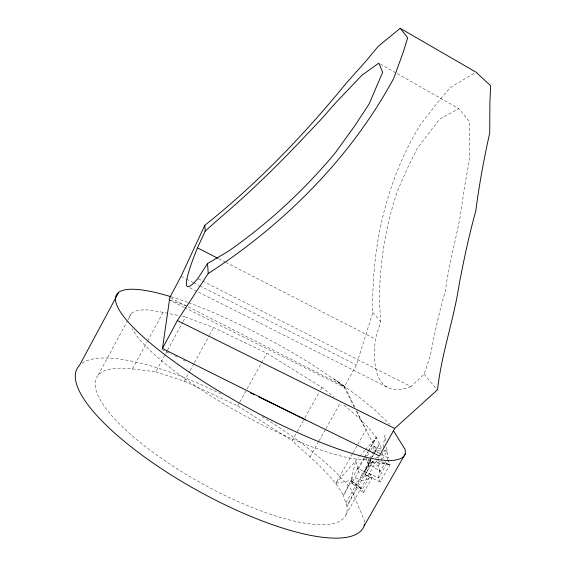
<?xml version="1.0" encoding="UTF-8"?>
<svg xmlns="http://www.w3.org/2000/svg" width="566" height="566" viewBox="0 0 566 566"><rect width="100%" height="100%" fill="white"/><g stroke="black" fill="none" stroke-linecap="round" stroke-linejoin="round"><path stroke-width="0.42" stroke-dasharray="2.83 2.12" d="M368.579 464.467L368.516 466.334L371.558 459.542M364.412 522.333L364.525 520.593L351.019 489.25A163.744 48.195 29.1 0 0 260.855 415.911M379.715 470.084L378.534 477.916L380.154 481.935L390.144 464.629L388.439 460.745L378.534 477.916L364.454 471.478L346.979 506.131A142.363 41.771 29.1 0 1 175.708 467.919A142.363 41.771 29.1 0 1 132.465 368.968L147.181 341.8M381.151 460.526L382.319 452.715M383.104 447.508L384.93 435.367L385.729 441.176M380.154 481.935L365.02 475.023L372.612 461.148L372.138 459.578M365.02 475.023L372.4 462.316L372.612 461.148L390.144 464.629L377.706 460.646M363.471 492.774L362.389 489.321L351.727 483.251L351.026 480.301L355.703 460.844L358.688 471.768L351.727 483.251L363.471 492.774L372.18 477.93L371.034 474.57L357.684 468.464L351.026 480.301L343.413 495.519L346.979 506.131L365.176 474.096L364.454 471.478L371.07 460.208M366.485 468.91L366.924 467.297M410.937 386.592A203.901 59.904 -60.3 0 1 375.364 339.041L380.642 321.736L379.305 299.393C379.949 261.825 385.679 224.405 398.294 188.938L407.746 167.727L417.184 148.511L418.805 146.212L439.612 119.122L458.75 108.622L469.525 121.591L469.363 160.178L464.636 186.179L460.215 216.438C455.418 241.427 448.682 266.14 445.251 291.426C439.124 312.404 434.44 333.77 430.45 355.25L424.146 374.154L410.937 386.592L197.789 278.613M354.196 406.904L344.107 387.3L356.389 364.964L372.853 312.347L372.782 311.187C371.572 246.267 386.288 180.703 420.184 124.902L438.303 101.724L450.189 87.539L474.633 73.049M370.659 460.066L365.268 470.127L366.704 468.103M372.322 456.967L379.376 443.801L373.716 453.762M98.208 375.032L127.513 320.66M127.93 319.882L131.277 313.67M147.599 341.029L163.157 312.312L178.679 315.566M132.465 368.968L155.756 371.834L167.097 350.984M167.522 350.213L182.641 322.415M183.059 321.644L185.577 317.01L213.651 327.558L266.805 353.248L321.962 387.37L333.982 397.021M155.756 371.834L184.325 381.166L189.773 371.211M190.19 370.447L193.961 363.549M194.379 362.785L209.038 335.985M209.462 335.214L213.651 327.558M184.325 381.166L237.706 405.864L239.418 402.766M239.85 401.994L246.698 389.613M247.123 388.842L266.805 353.248M352.597 453.614L335.702 483.463L351.026 480.301L371.034 474.57L362.389 489.321L351.245 481.206L343.413 495.519C331.053 473.296 310.267 457.852 292.127 440.673L296.817 432.297M297.242 431.54L304.487 418.592M304.911 417.828L318.976 392.698M320.681 389.656L321.962 387.37M309.991 456.939L318.63 441.572M319.061 440.801L325.535 429.276M325.974 428.512L340.654 402.384M353.028 452.85L357.358 445.194M357.797 444.43L367.758 426.828L355.681 414.97L342.614 404.025M358.129 469.589L364.617 458.142M365.049 457.378L368.084 452.036M368.516 451.272L376.305 437.539L367.758 426.828M345.861 502.813L370.673 459.132M371.105 458.361L373.284 454.533M345.918 514.791L377.607 459.04M378.046 458.276L378.909 456.748M380.203 471.457L378.265 466.03L365.947 458.241L367.228 462.769L380.203 471.457L388.163 457.908L386.302 445.329M378.265 466.03L381.017 461.389M382.319 459.196L387.109 451.144L383.805 449.998M367.284 455.998L370.412 450.769M370.857 450.027L373.086 446.291L382.984 449.715M367.228 462.769L369.485 458.998M369.938 458.241L372.195 454.47M372.647 453.72L374.451 450.706L373.086 446.291M357.684 468.464L364.044 457.908M364.497 457.151L367.674 451.873M368.133 451.116L376.305 437.539L380.769 446.652A143.163 32.128 29 0 1 381.307 450.465M364.454 471.478L372.612 461.148M335.702 483.463L359.134 456.96M359.707 456.309L364.858 450.486M365.431 449.836L376.305 437.539M351.727 483.251L372.18 477.93L358.688 471.768M380.359 450.911L374.451 450.706L380.543 453.904M383.734 451.024L387.109 451.144M372.4 462.316L390.144 464.629M163.157 312.312L149.014 310.012A143.163 32.128 29 0 0 129.055 319.733M182.132 316.288L185.577 317.01M170.274 300.206L185.641 305.555M161.911 349.54L171.392 354.175M174.554 355.724L178.509 357.655M183.25 359.976L185.62 361.136M168.661 299.64L183.674 307.147M184.466 307.543L345.26 387.901M189.766 287.705L387.675 387.455M181.035 276.35L185.754 278.734M186.539 279.13L192.829 282.307M193.614 282.703L199.119 285.483M199.911 285.887L356.389 364.964M170.557 297.872L344.616 386.493L357.04 395.493L374.43 409.621L388.637 422.979L389.55 424.45M218.61 258.683L224.879 261.902M225.664 262.299L375.364 339.041M381.307 454.307L388.163 457.908L388.297 459.33M380.352 64.015L396.497 73.198M397.261 73.637L458.75 108.622M237.706 405.864L292.127 440.673M354.932 407.478L344.616 386.493L315.276 366.556A164.833 35.042 29 0 0 188.407 302.612M334.301 379.142L344.616 386.493M351.026 480.301L362.389 489.321M337.117 381.01L344.107 387.3M372.853 312.347L380.642 321.736M424.146 374.154L437.27 389.974M356.212 410.831L378.626 454.406M356.884 411.44L365.487 428.865M81.964 363.259A163.744 48.195 29.1 0 1 223.103 395.068M170.946 296.726A164.833 35.042 29 0 1 187.565 302.308M378.06 456.84A143.163 32.128 29 0 1 375.555 458.205M371.07 459.38A143.163 32.128 29 0 1 243.189 414.892A143.163 32.128 29 0 1 131.963 328.641"/><path stroke-width="0.85" d="M118.577 292.601L79.601 365.219A163.744 48.195 29.1 0 0 193.791 488.479A163.744 48.195 29.1 0 0 364.193 525.807L364.306 524.066M305.753 419.915L162.47 348.486L169.807 297.49L181.035 276.35L204.8 225.339L205.635 224.603C257.771 183.2 304.013 134.772 346.159 83.358L366.223 60.774L378.208 46.334L400.204 28.3L476.084 72.207L490.616 85.721L489.894 102.305L489.724 132.932C483.965 158.798 479.14 184.877 475.765 211.168C469.023 235.074 463.957 259.419 459.267 283.792C454.01 319.21 441.657 353.226 437.631 388.934L437.27 389.974L394.714 428.448L379.425 455.955L258.337 396.709M197.449 247.837L205.21 231.091L221.101 216.962C250.257 192.136 277.715 165.336 303.949 137.46L320.724 119.78L335.468 103.069L361.915 75.25L378.817 63.137L382.666 72.285L369.067 104.045L355.016 125.482L335.32 152.778C304.211 190.183 268.341 223.344 228.445 251.198L207.524 263.565L197.789 278.613A212.406 16.379 -61.8 0 1 197.449 247.837L217.825 258.287M162.47 348.486L177.356 320.554L208.231 273.47L209.406 272.791C284.825 223.549 350.58 157.964 393.688 78.412L403.133 52.497L407.697 37.823L400.204 28.3M364.193 525.807L405.433 453.543L405.115 449.446L393.214 430.33M250.434 392.846L254.382 394.778M177.356 320.554L394.714 428.448M204.8 225.339L205.21 231.091M207.524 263.565L208.231 273.47M405.433 453.543A164.833 35.042 29 0 1 192.992 374.727A164.833 35.042 29 0 1 170.076 296.457"/></g></svg>
